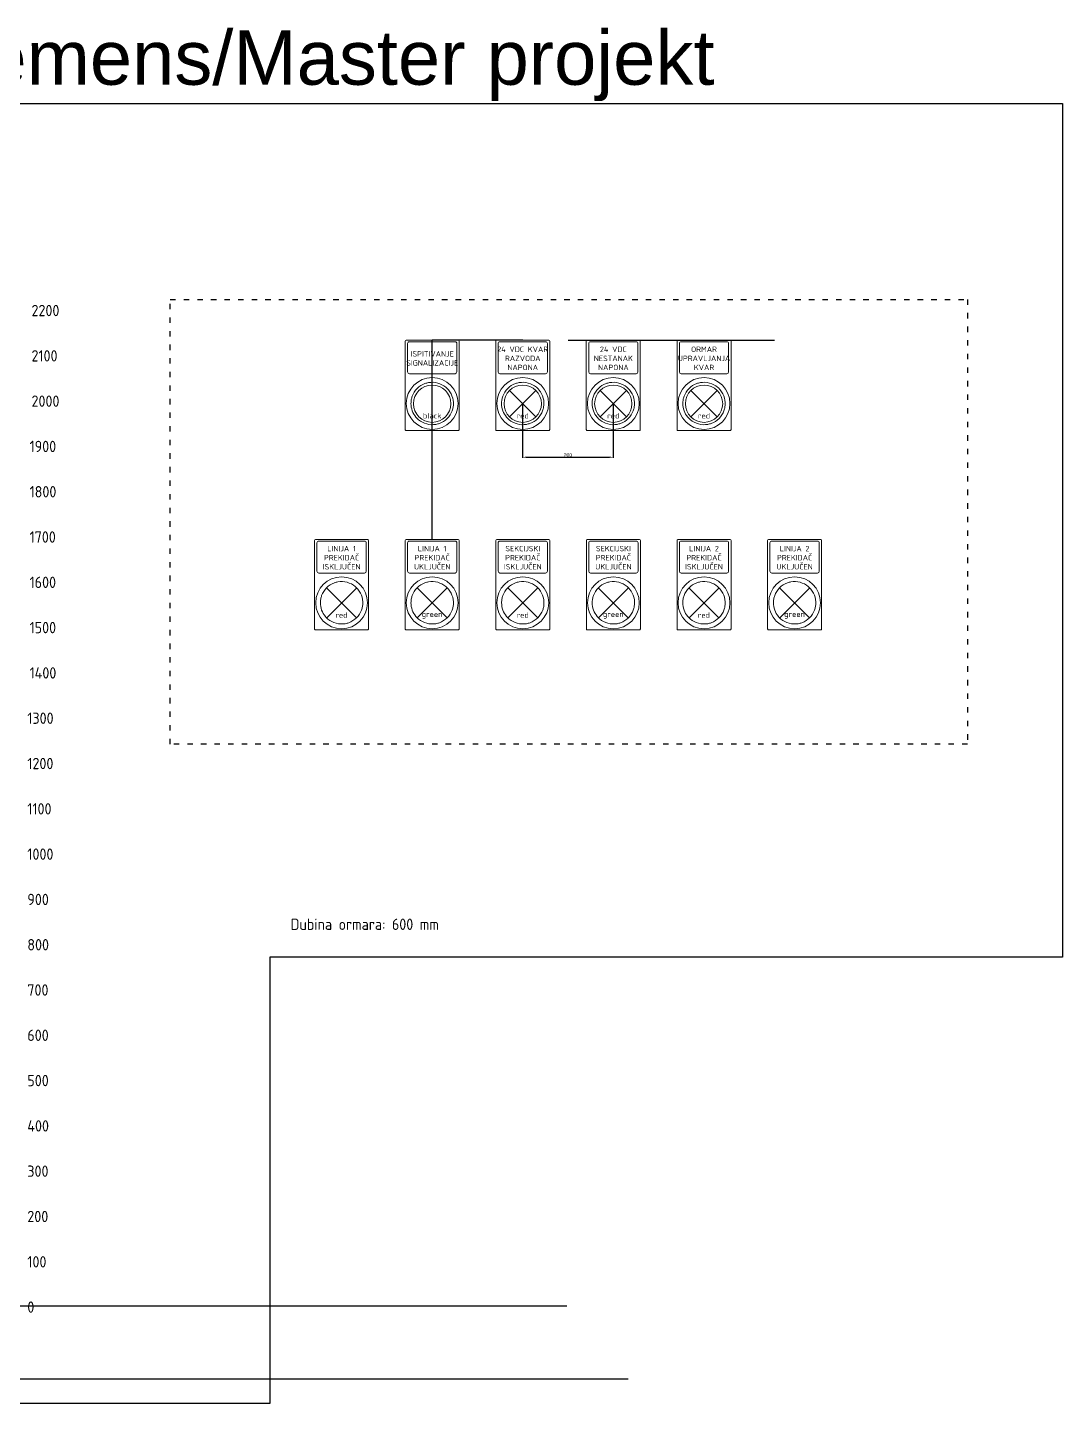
# Model space of a CAD drawing. Header units: millimetres. Extents: x 40929 to 57897, y 13592 to 43737.
# Drawn here: x 48223 to 50508, y 17879 to 20916 of the extents above; entities that cross this region are included whole.
import ezdxf
from ezdxf.enums import TextEntityAlignment as Align

# ---------------------------------------------------------------- set-up
doc = ezdxf.new("R2010")
doc.units = ezdxf.units.MM
doc.linetypes.add('ACAD_ISO03W100', pattern=[30, 12, -18])
doc.layers.add('! NO PLOT !', color=7, linetype='Continuous', true_color=0xff75dd, plot=False)
doc.layers.add('000-PI-Oprema', color=30, linetype='Continuous', lineweight=5)
doc.layers.add('000-PI_TEXT', color=7, linetype='Continuous')
doc.layers.add('AUT_TEXT', color=7, linetype='Continuous')
doc.styles.add('PI0', font='isocpeur.ttf', dxfattribs={"width": 0.9})
doc.styles.get("Standard").update_dxf_attribs({"font": 'arial.ttf'})
doc.dimstyles.new('ISO-25-lb', dxfattribs={"dimtxt": 8, "dimasz": 8, "dimexe": 1.25, "dimexo": 0.625, "dimtad": 1, "dimtxsty": 'Standard', "dimcen": 5, "dimadec": 0, "dimazin": 0, "dimtfac": 1, "dimtmove": 0, "dimatfit": 3, "dimfxl": 1, "dimarcsym": 0})

# ---------------------------------------------------------------- blocks, each defined once
blk = doc.blocks.new('Label_holder_rectangular')
at = {"layer": '000-PI-Oprema'}
for p, q in [((-14.9, -14.4), (-14.9, 34.400002)), ((-14.4, 34.900002), (14.4, 34.900002)), ((-13.6, 17.4), (-13.6, 33.099998)), ((-12.6, 34.099998), (12.6, 34.099998)), ((13.6, 17.4), (13.6, 33.099998)), ((14.9, -14.4), (14.9, 34.400002)), ((-12.6, 16.4), (12.6, 16.4)), ((-14.4, -14.9), (14.4, -14.9))]:
    blk.add_line(p, q, dxfattribs=at)
blk.add_circle((0, 0), 14.3, dxfattribs=at)
for centre, radius, start, end in [((-14.4, 34.4), 0.5, 89.999956, 179.999825), ((-12.6, 33.1), 1, 90.000022, 180.000087), ((12.6, 33.1), 1, 359.999913, 89.999978), ((14.4, 34.4), 0.5, 0.000175, 90.000044), ((-12.6, 17.4), 1, 180, 269.999978), ((12.6, 17.4), 1, 270.000022, 0), ((0, 0), 11.7, 109.999999, 160.000001), ((0, 0), 11.704999, 100, 110), ((0, 0), 11.7, 50, 100), ((0, 0), 11.705, 40.000001, 49.999999), ((0, 0), 11.7, 170, 180), ((0, 0), 11.7, 180, 220), ((0, 0), 11.705, 160, 170), ((0, 0), 11.7, 350, 40), ((0, 0), 11.705, 220.000001, 229.999999), ((0, 0), 11.7, 289.999999, 340.000001), ((0, 0), 11.705, 340, 350), ((-14.4, -14.4), 0.5, 180, 270.000044), ((0, 0), 11.7, 230, 280), ((0, 0), 11.704999, 280, 290), ((14.4, -14.4), 0.5, 269.999956, 0)]:
    blk.add_arc(centre, radius, start, end, dxfattribs=at)
blk = doc.blocks.new('*D309')
at = {"layer": '! NO PLOT !', "color": 0, "linetype": 'Continuous', "lineweight": -2, "ltscale": 0.25, "transparency": 16777216}
for p, q in [((49316.3, 20085), (49316.3, 19966.4)), ((49516.3, 20085.4), (49516.3, 19966.4)), ((49324.3, 19967.6), (49508.3, 19967.6))]:
    blk.add_line(p, q, dxfattribs=at)
at = {"layer": '! NO PLOT !', "color": 0, "ltscale": 0.25, "transparency": 16777216}
for points in [[(49324.3, 19969), (49324.3, 19966.3), (49316.3, 19967.6)], [(49508.3, 19969), (49508.3, 19966.3), (49516.3, 19967.6)]]:
    blk.add_solid(points, dxfattribs=at)
at = {"layer": 'Defpoints', "color": 0, "ltscale": 0.25, "transparency": 16777216}
for p in [(49316.3, 20085.7), (49516.3, 20086.1), (49516.3, 19967.6)]:
    blk.add_point(p, dxfattribs=at)
at = {"layer": '! NO PLOT !', "color": 0, "ltscale": 0.25, "transparency": 16777216, "insert": (49416.3, 19972.3), "char_height": 8, "attachment_point": 5}
blk.add_mtext('200', dxfattribs=at)

msp = doc.modelspace()

# ---------------------------------------------------------------- linework, layer by layer
at = {"layer": '! NO PLOT !', "ltscale": 0.25}
for p, q in [((49316.469, 20225.853), (49116.469, 20225.853)), ((49116.626, 19785.853), (49116.626, 20225.853)), ((49416.826, 20225.853), (49872.565, 20225.853)), ((49413.913, 18093.449), (46034.267, 18093.449)), ((49548.895, 17932.449), (46135.546, 17932.449))]:
    msp.add_line(p, q, dxfattribs=at)
msp.add_lwpolyline([(48757.931, 17878.653), (46607.931, 17878.653), (46607.931, 20748.653), (50507.931, 20748.653), (50507.931, 18863.653), (48757.931, 18863.653), (48757.931, 17878.653)], dxfattribs=at)
at = {"layer": '000-PI-Oprema'}
for p, q in [((49287.337, 20114.985), (49345.602, 20056.72)), ((49345.602, 20114.985), (49287.337, 20056.72)), ((49487.337, 20114.985), (49545.602, 20056.72)), ((49545.602, 20114.985), (49487.337, 20056.72)), ((49687.537, 20114.985), (49745.803, 20056.72)), ((49745.803, 20114.985), (49687.537, 20056.72)), ((48883.334, 19679.145), (48949.518, 19612.961)), ((48949.918, 19679.145), (48883.734, 19612.961)), ((49083.334, 19679.145), (49149.518, 19612.961)), ((49149.918, 19679.145), (49083.734, 19612.961)), ((49283.334, 19679.145), (49349.518, 19612.961)), ((49349.918, 19679.145), (49283.734, 19612.961)), ((49483.334, 19679.145), (49549.518, 19612.961)), ((49549.918, 19679.145), (49483.734, 19612.961)), ((49683.334, 19679.145), (49749.518, 19612.961)), ((49749.918, 19679.145), (49683.734, 19612.961)), ((49883.334, 19679.145), (49949.518, 19612.961)), ((49949.918, 19679.145), (49883.734, 19612.961))]:
    msp.add_line(p, q, dxfattribs=at)
for centre in [(49116.626, 20085.853), (49316.469, 20085.853), (49516.469, 20085.853), (49716.67, 20085.853)]:
    msp.add_circle(centre, 41.2, dxfattribs=at)
at = {"layer": '000-PI_TEXT', "linetype": 'ACAD_ISO03W100'}
msp.add_lwpolyline([(48538.227, 20316.025), (50298.227, 20316.025), (50298.227, 19334.253), (48538.227, 19334.253)], close=True, dxfattribs=at)

# ---------------------------------------------------------------- block references
at = {"layer": '000-PI-Oprema', "linetype": 'ACAD_ISO03W100', "lineweight": 25, "ltscale": 0.25, "transparency": 33554687, "xscale": 4, "yscale": 4, "zscale": 4}
for p in [(49116.626, 20086.253), (49316.469, 20086.253), (49516.469, 20086.253), (49716.67, 20086.253), (48916.626, 19646.253), (49116.626, 19646.253), (49316.626, 19646.253), (49516.626, 19646.253), (49716.626, 19646.253), (49916.626, 19646.253)]:
    msp.add_blockref('Label_holder_rectangular', p, dxfattribs=at)

# ---------------------------------------------------------------- texts
at = {"layer": '! NO PLOT !'}
msp.add_text('Tip preklopki i tipkala Siemens/Master projekt', height=120, dxfattribs=at).set_placement((46367.422, 20789.867))
at = {"layer": '! NO PLOT !', "char_height": 12, "width": 111.30987, "attachment_point": 5, "style": 'PI0'}
for s, insert in [('{\\fISOCPEUR|b0|i0|c238|p34;black}', (49116.626, 20059.24)), ('{\\fISOCPEUR|b0|i0|c238|p34;red}', (49316.469, 20059.24)), ('{\\fISOCPEUR|b0|i0|c238|p34;red}', (49516.469, 20059.24)), ('{\\fISOCPEUR|b0|i0|c238|p34;red}', (49716.67, 20059.24)), ('{\\fISOCPEUR|b0|i0|c238|p34;red}', (48916.426, 19619.24)), ('{\\fISOCPEUR|b0|i0|c238|p34;green}', (49116.426, 19619.24)), ('{\\fISOCPEUR|b0|i0|c238|p34;red}', (49316.426, 19619.24)), ('{\\fISOCPEUR|b0|i0|c238|p34;green}', (49516.426, 19619.24)), ('{\\fISOCPEUR|b0|i0|c238|p34;red}', (49716.426, 19619.24)), ('{\\fISOCPEUR|b0|i0|c238|p34;green}', (49916.426, 19619.24))]:
    msp.add_mtext(s, dxfattribs=dict(at, insert=insert))
at = {"style": 'PI0', "width": 0.9}
for s, p in [('2200', (48232.143, 20291.449)), ('2100', (48232.143, 20191.449)), ('2000', (48232.143, 20091.449)), ('1900', (48227.927, 19991.449)), ('1800', (48227.927, 19891.449)), ('1700', (48227.927, 19791.449)), ('1600', (48227.927, 19691.449)), ('1500', (48227.927, 19591.449)), ('1400', (48227.927, 19491.449)), ('1300', (48222.956, 19391.449)), ('1200', (48222.956, 19291.449)), ('1100', (48222.956, 19191.449)), ('1000', (48222.956, 19091.449)), ('900', (48222.956, 18991.449)), ('800', (48222.956, 18891.449)), ('700', (48222.956, 18791.449)), ('600', (48222.956, 18691.449)), ('500', (48222.956, 18591.449)), ('400', (48222.956, 18491.449)), ('300', (48222.956, 18391.449)), ('200', (48222.956, 18291.449)), ('100', (48222.956, 18191.449)), ('0', (48222.956, 18091.449))]:
    msp.add_text(s, height=25, dxfattribs=at).set_placement(p, align=Align.MIDDLE_LEFT)
at = {"layer": '000-PI_TEXT', "char_height": 12, "attachment_point": 5, "style": 'PI0'}
for s, insert, width in [('{\\fISOCPEUR|b0|i0|c238|p34;ISPITIVANJE SIGNALIZACIJE}', (49116.626, 20185.853), 98), ('{\\fISOCPEUR|b0|i0|c238|p34;24 VDC KVAR RAZVODA NAPONA}', (49316.469, 20185.853), 98), ('{\\fISOCPEUR|b0|i0|c238|p34;24 VDC NESTANAK NAPONA}', (49516.469, 20185.853), 98), ('{\\fISOCPEUR|b0|i0|c238|p34;ORMAR UPRAVLJANJA KVAR}', (49716.67, 20185.853), 98), ('{\\fISOCPEUR|b0|i0|c238|p34;LINIJA 1 PREKIDAČ ISKLJUČEN}', (48916.626, 19745.853), 111.30987), ('{\\fISOCPEUR|b0|i0|c238|p34;LINIJA 1 PREKIDAČ UKLJUČEN}', (49116.626, 19745.853), 111.30987), ('{\\fISOCPEUR|b0|i0|c238|p34;SEKCIJSKI PREKIDAČ ISKLJUČEN}', (49316.626, 19745.853), 111.30987), ('{\\fISOCPEUR|b0|i0|c238|p34;SEKCIJSKI PREKIDAČ UKLJUČEN}', (49516.626, 19745.853), 111.30987), ('{\\fISOCPEUR|b0|i0|c238|p34;LINIJA 2 PREKIDAČ ISKLJUČEN}', (49716.626, 19745.853), 111.30987), ('{\\fISOCPEUR|b0|i0|c238|p34;LINIJA 2 PREKIDAČ UKLJUČEN}', (49916.626, 19745.853), 111.30987)]:
    msp.add_mtext(s, dxfattribs=dict(at, insert=insert, width=width))
at = {"layer": 'AUT_TEXT', "style": 'PI0', "width": 0.9}
msp.add_text('Dubina ormara: 600 mm', height=25, dxfattribs=at).set_placement((48967.813, 18936.575), align=Align.MIDDLE)

# ---------------------------------------------------------------- dimensions: what is measured, and where the dimension line sits
at = {"layer": '! NO PLOT !', "ltscale": 0.25}
dim = msp.add_linear_dim(base=(49516.269, 19967.618), p1=(49316.269, 20085.653), p2=(49516.269, 20086.053), dimstyle='ISO-25-lb', dxfattribs=at)
dim.commit()
dim.dimension.update_dxf_attribs({"geometry": '*D309', "text_midpoint": (49416.269, 19972.328)})

doc.saveas('drawing.dxf')
